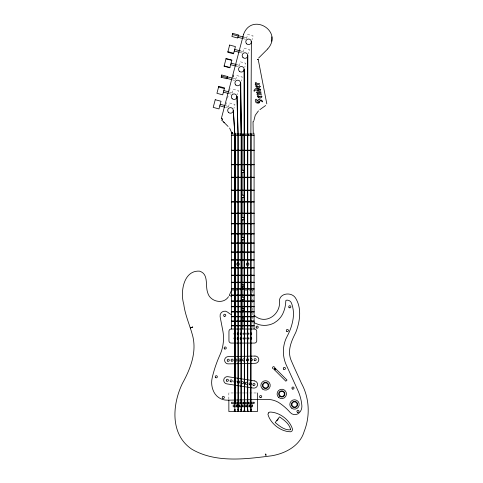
<?xml version="1.0" encoding="UTF-8"?>
<svg xmlns="http://www.w3.org/2000/svg" width="483" height="483" viewBox="0 0 483 483"><rect width="100%" height="100%" fill="white"/><g stroke="black" fill="none" stroke-linecap="round" stroke-linejoin="round"><path stroke-width="0.36" stroke-dasharray="2.42 1.81" d="M233.011 77.105L233.778 74.189M225.803 104.853L226.575 101.937M227.535 98.291L228.115 96.099M229.461 90.991L230.228 88.075M233.12 77.135L233.887 74.219M236.006 66.195L236.773 63.273M239.665 52.333L240.431 49.417M243.317 38.471L244.09 35.555M228.489 107.027L229.552 102.988L234.961 104.419L233.899 108.446M232.106 93.31L233.174 89.27L238.584 90.695L237.521 94.722M235.71 79.659L236.791 75.553L242.2 76.978L241.138 81.005M239.345 65.869L240.413 61.83L245.823 63.261L244.76 67.288M242.967 52.152L244.03 48.113L249.445 49.538L248.383 53.565M246.517 38.7L247.652 34.39L253.062 35.82L251.999 39.848M232.208 290.223L235.342 290.223M235.927 290.223L240.588 290.223M245.086 290.223L251.088 290.223M251.836 290.223L253.334 290.223M233.367 392.963L228.857 392.963L228.857 399.441M236.38 392.963L238.632 392.963M239.387 392.963L241.639 392.963M242.394 392.963L244.652 392.963M245.4 392.963L256.678 392.963M243.915 37.179L246.722 37.916M243.504 38.749L245.606 39.304M240.299 50.896L243.1 51.639M239.882 52.466L241.989 53.021M236.676 64.619L239.483 65.356M236.265 66.189L238.367 66.739M233.06 78.337L235.861 79.079M232.643 79.906L234.75 80.462M229.437 92.054L232.245 92.796M229.027 93.624L231.128 94.179M225.821 105.777L228.622 106.514M225.404 107.347L227.505 107.902M252.235 290.223L252.235 293.954M252.235 294.696L252.235 299.925M252.235 300.668L252.235 305.147M252.235 308.13L252.235 315.592M252.235 316.341L252.235 320.072M252.235 320.815L252.235 324.546M252.235 325.294L252.235 327.534"/><path stroke-width="0.72" d="M234.593 402.254L234.593 134.081M234.992 134.057L234.599 134.075L234.992 134.057L235.01 402.242L234.599 402.267L234.859 134.063L233.337 110.408M234.955 134.051L235.01 402.248L234.623 402.261L234.593 134.063M241.355 409.892L240.824 409.862L241.663 409.88L241.035 409.862L241.035 405.907M241.047 402.254L241.234 134.069L240.522 82.967M241.126 402.254L241.289 134.063L240.727 82.961L240.317 82.967L240.631 82.967M244.652 402.254L244.241 402.254L244.652 402.254L244.338 402.254L244.144 69.25M244.549 402.248L244.247 69.25M247.604 402.254L247.707 55.527M247.767 402.254L247.761 55.527M250.87 135.379L251.383 41.81M253.66 121.722L253.249 121.704M234.4 411.546C233.392 410.369 235.861 409.542 234.877 409.898M237.612 411.546C238.022 409.379 238.457 410.013 237.775 409.801M240.824 411.546L240.987 409.801M244.036 411.546C243.034 410.387 245.497 409.53 244.519 409.898M247.248 411.546C247.079 409.729 248.479 409.735 247.622 409.898M250.46 411.546C249.796 409.91 252.066 409.711 250.683 409.868M267.745 48.874C283.642 31.009 251.625 11.966 243.517 34.468M271.736 41.23L271.857 36.841M253.895 120.611L255.241 115.298L258.453 110.855M221.16 77.262L221.763 74.968M221.347 118.498L243.48 34.613M274.586 369C274.368 371.113 276.922 368.565 274.803 368.783M231.592 290.223L229.292 295.336L231.592 296.375M276.922 420.778L278.268 419.009M228.531 296.665C223.375 304.9 209.87 301.676 207.684 292.65C204.997 285.393 209.097 274.054 199.497 271.138C183.395 270.154 180.129 292.39 183.757 304.181C185.164 315.634 190.302 326.079 193.001 337.182C196.581 353.375 190.073 369.543 182.381 383.496C172.244 404.488 169.938 434.38 191.673 449.118C215.611 463.215 245.606 459.146 271.935 455.753C285.737 453.332 300.112 445.706 304.212 431.319C310.358 415.875 309.404 397.932 301.446 383.303C297.908 375.357 294.129 367.509 290.79 359.485C287.331 350.103 291.563 340.763 295.759 332.473C300.009 321.569 302.044 307.997 295.306 297.685C290.814 291.189 277.9 293.525 279.597 302.563C279.657 315.465 264.865 325.216 254.082 315.272M258.592 58.069L267.679 48.982M259.896 109.635L265.638 105.517M234.563 409.801L234.931 409.892M238.185 409.886L237.884 403.571M244.615 409.886L244.356 409.892M247.411 409.801L247.785 409.934M251.039 409.886L250.737 403.571M244.199 409.801L244.41 409.898M250.623 409.801L250.834 409.898M250.979 402.254L250.87 402.254M232.408 133.175L231.592 133.211M238.252 409.928L237.926 409.934M244.676 409.928L244.35 409.934M237.811 134.069L238.228 134.057L237.835 134.069M237.835 402.254L238.228 402.248L238.077 134.063L237.111 96.678L236.694 96.691L237.008 96.685M238.016 402.248L238.016 134.069L236.899 96.685M241.047 134.063L241.44 134.063M241.434 403.571L241.675 411.546M247.471 134.063L247.713 134.069M244.241 134.063L244.652 134.063M234.768 403.571L234.877 409.825M244.356 403.571L244.519 409.825M250.78 403.571L250.943 409.825M241.361 409.934L241.035 409.928M244.41 409.825L244.41 403.577M250.997 409.934L250.677 409.928M254.064 133.193L253.213 133.211L253.02 121.71M234.859 402.248L234.804 134.069L233.283 110.408M237.98 403.577L238.095 409.825M240.413 82.967L241.174 134.063M250.816 402.254L251.075 134.063M231.592 135.379L254.082 135.379M231.592 150.183L254.082 150.183M231.592 150.611L254.082 150.611M231.592 164.353L254.082 164.353M231.592 164.775L254.082 164.775M231.592 177.219L254.082 177.219M231.592 177.647L254.082 177.647M231.592 190.091L254.082 190.091M231.592 190.519L254.082 190.519M231.592 201.677L254.082 201.677M231.592 202.105L254.082 202.105M231.592 213.112L254.082 213.112M231.592 213.54L254.082 213.54M231.592 223.43L254.082 223.43M231.592 223.852L254.082 223.852M231.592 233.609L254.082 233.609M231.592 234.038L254.082 234.038M231.592 242.877L254.082 242.877M231.592 243.299L254.082 243.299M231.592 251.872L254.082 251.872M231.592 252.301L254.082 252.301M231.592 259.733L254.082 259.733M231.592 260.156L254.082 260.156M231.592 267.667L254.082 267.667M231.592 268.095L254.082 268.095M231.592 275.159L254.082 275.159M231.592 275.588L254.082 275.588M231.592 282.223L254.082 282.223M231.592 282.652L254.082 282.652M231.592 288.725L254.082 288.725M231.592 289.154L254.082 289.154M231.592 294.95L254.082 294.95M231.592 295.379L254.082 295.379M231.592 300.867L254.082 300.867M231.592 301.295L254.082 301.295M231.592 306.349L254.082 306.349M231.592 306.777L254.082 306.777M231.592 311.589L254.082 311.589M231.592 312.012L254.082 312.012M231.592 316.377L254.082 316.377M231.592 316.806L254.082 316.806M231.592 320.923L254.082 320.923M231.592 321.346L254.082 321.346M231.592 325.457L254.082 325.457M231.592 325.88L254.082 325.88M231.592 329.026L254.082 329.026A2.343 2.343 0 0 1 256.733 331.67L256.733 340.424A2.343 2.343 0 0 1 254.082 343.075L231.592 343.075A2.343 2.343 0 0 1 228.948 340.424L228.948 331.67A2.343 2.343 0 0 1 231.592 329.026L231.592 134.063L254.082 134.063L254.082 329.026M250.87 134.063L250.925 402.254M247.731 409.825L247.465 403.528L247.676 409.819M238.306 35.7L243.215 36.992M232.438 34.516L238.216 36.044M237.896 37.269L242.804 38.562M234.69 49.417L239.598 50.715M234.273 50.987L239.182 52.285M227.898 51.711L233.681 53.239M226.02 58.835L231.804 60.363M231.067 63.134L235.976 64.432M230.657 64.704L235.565 66.002M224.142 65.954L229.92 67.481M221.757 75.004L227.535 76.525L226.938 78.789L221.166 77.232M227.451 76.857L232.359 78.149M221.456 76.133L227.239 77.66M227.034 78.427L231.943 79.719M218.582 87.018L224.366 88.546M223.828 90.575L228.737 91.873M223.418 92.144L228.32 93.442M220.212 104.298L225.12 105.59M219.795 105.862L224.704 107.16M254.082 322.741L258.671 324.576A20.624 20.624 0 0 0 274.163 322.958L276.988 320.984A21.361 21.361 0 0 0 282.742 313.884L283.859 311.227A32.59 32.59 0 0 0 285.791 301.042L285.984 300.354L286.739 300.166A4.673 4.673 0 0 1 291.261 302.648L291.919 304.338A30.163 30.163 0 0 1 293.199 318.134A52.309 52.309 0 0 1 288.085 334.471L285.93 338.818A32.814 32.814 0 0 0 286.021 364.424L298.367 391.502A47.545 47.545 0 0 1 301.833 405.183A9.382 9.382 0 0 1 299.454 412.627A6.17 6.17 0 0 1 290.241 412.53A55.442 55.442 0 0 0 278.456 402.351A23.106 23.106 0 0 0 266.658 399.387L227.421 400.184A14.786 14.786 0 0 1 213.981 392.184A20.968 20.968 0 0 1 212.188 377.821A123.256 123.256 0 0 1 219.91 354.999A40.801 40.801 0 0 0 222.911 331.187L220.121 316.757A4.667 4.667 0 0 1 227.638 312.169A22.115 22.115 0 0 0 231.429 314.681L231.592 314.765M274.398 366.983C273.408 365.909 271.718 367.599 272.786 368.595M228.103 126.455L222.355 120.72M223.629 121.994L224.269 122.634M229.606 128.043L231.448 132.137M251.154 409.801L251.317 411.546M244.73 409.801L244.893 411.546M238.3 409.801L238.463 411.546M235.088 409.801L235.251 411.546M258.188 59.367L266.815 103.893M248.045 410.411L248.105 411.546M257.433 392.963L257.433 411.546L228.857 411.546L228.857 400.159M251.299 134.063L251.299 135.379M251.299 402.254L251.299 403.571M250.442 134.063L250.442 135.379M250.442 402.254L250.442 403.571M249.264 405.05L249.264 406.758M248.087 134.063L248.087 135.379M248.087 402.254L248.087 403.571M247.23 134.063L247.23 135.379M247.23 402.254L247.23 403.571M246.052 405.05L246.052 406.758M244.875 134.063L244.875 135.379M244.875 402.254L244.875 403.571M244.018 134.063L244.018 135.379M244.018 402.254L244.018 403.571M242.84 134.069L242.84 170.119M242.84 172.679L242.84 195.029M242.84 197.595L242.84 217.416M242.84 219.976L242.84 237.388M242.84 239.954L242.84 297.051M242.84 299.617L242.84 329.026M242.84 405.05L242.84 406.758M241.657 134.063L241.657 135.379M241.657 402.254L241.657 403.571M240.806 134.063L240.806 135.379M240.806 402.254L240.806 403.571M239.628 405.05L239.628 406.758M238.445 134.063L238.445 135.379M238.445 402.254L238.445 403.571M237.594 134.063L237.594 135.379M237.594 402.254L237.594 403.571M236.41 405.05L236.41 406.758M235.233 134.063L235.233 135.379M235.233 402.254L235.233 403.571M234.382 134.063L234.382 135.379M234.382 402.254L234.382 403.571M259.075 101.732C259.884 102.215 259.878 99.776 261.502 101.068C263.362 103.803 262.643 98.749 259.673 100.138C259.069 97.355 258.779 101.309 256.618 100.023C256.159 97.608 254.601 100.875 255.567 101.152C255.102 103.73 259.757 103.434 259.691 102.402C255.954 104.292 255.936 98.164 259.075 101.732M260.216 86.656C257.693 90.937 252.724 82.949 257.844 86.288C258.803 87.876 259.13 85.624 259.462 85.66L260.216 86.656M261.913 96.799C259.389 101.08 254.42 93.092 259.54 96.431C260.5 98.013 260.826 95.767 261.158 95.797L261.913 96.799M256.262 82.889L256.407 83.287C262.818 83.384 258.157 85.298 255.145 84.29C256.974 83.807 253.666 82.056 256.262 82.889M256.582 92.187L258.061 93.72L256.817 94.04L257.524 94.765L261.46 94.372L260.971 93.551L259.093 93.503L257.765 92.796L261.037 92.404L260.838 91.806L257.324 91.8L256.582 92.187M257.457 86.723C255.585 87.369 256.473 85.026 257.457 86.723M259.154 96.866C257.282 97.512 258.17 95.163 259.154 96.866M260.711 89.892C259.081 93.08 255.483 87.658 254.45 91.239C253.007 91.052 254.813 89.669 255.102 88.975C256.805 87.9 259.655 88.148 260.711 89.892M215.231 99.715L213.208 107.395L218.992 108.916L221.015 101.243L215.231 99.715M218.757 86.36L216.927 93.31L222.705 94.831L224.541 87.888L218.757 86.36M226.098 58.54L224.064 66.249L229.848 67.777L231.876 60.067L226.098 58.54M229.654 45.064L227.747 52.285L233.531 53.812L235.432 46.591L229.654 45.064M232.728 33.412L231.912 36.503L237.696 38.03L238.511 34.939L232.728 33.412M268.433 412.923L267.938 414.408C270.577 423.851 280.973 431.76 290.778 431.784L292.076 430.914L292.571 429.429C289.933 419.987 279.536 412.077 269.731 412.047L268.433 412.923M290.555 429.272L290.09 429.882C284.336 430.142 279.391 426.036 275.195 422.559L279.524 416.865C283.992 419.987 289.269 423.663 290.555 429.272M259.431 89.627C256.352 91.855 255.863 87.121 259.431 89.627M274.803 367.853L273.656 369L285.845 381.208L286.993 380.061L274.803 367.853M222.373 119.555L221.788 120.134L222.373 119.555M192.723 327.015L190.308 327.921L192.723 327.015M257.97 59.409L257.342 59.53L257.97 59.409M265.94 455.342L265.753 454.05L265.94 455.342M232.377 132.891L231.562 132.976L232.377 132.891M232.281 133.036L231.58 133.109L232.281 133.036M254.946 356.056L228.042 356.629A3.629 3.629 0 0 0 224.631 360.463A3.629 3.629 0 0 0 228.465 363.88L255.362 363.301A3.629 3.629 0 0 0 258.779 359.467A3.629 3.629 0 0 0 254.946 356.056M251.196 41.81L251.589 41.81L251.196 41.81M254.082 402.254L231.592 402.254L231.592 403.571L254.082 403.571L254.082 402.254M252.476 405.05L233.198 405.05L233.198 406.758L252.476 406.758L252.476 405.05M254.366 380.876L227.789 376.68A3.629 3.629 0 0 0 223.75 379.849A3.629 3.629 0 0 0 226.913 383.888L253.49 388.084A3.629 3.629 0 0 0 257.536 384.915A3.629 3.629 0 0 0 254.366 380.876M222.15 118.715L221.631 118.589L222.15 118.715M242.2 172.509A1.28 1.28 0 0 0 244.12 171.399A1.28 1.28 0 0 0 242.2 170.288A1.28 1.28 0 0 0 242.2 172.509M242.2 197.42A1.28 1.28 0 0 0 244.12 196.309A1.28 1.28 0 0 0 242.2 195.198A1.28 1.28 0 0 0 242.2 197.42M242.2 219.807A1.28 1.28 0 0 0 244.12 218.696A1.28 1.28 0 0 0 242.2 217.585A1.28 1.28 0 0 0 242.2 219.807M242.2 239.779A1.28 1.28 0 0 0 244.12 238.668A1.28 1.28 0 0 0 242.2 237.564A1.28 1.28 0 0 0 242.2 239.779M237.376 265.233A1.28 1.28 0 0 0 239.302 264.123A1.28 1.28 0 0 0 237.376 263.018A1.28 1.28 0 0 0 237.376 265.233M247.018 265.233A1.28 1.28 0 0 0 248.938 264.123A1.28 1.28 0 0 0 247.018 263.018A1.28 1.28 0 0 0 247.018 265.233M242.2 287.011A1.28 1.28 0 0 0 244.12 285.9A1.28 1.28 0 0 0 242.2 284.789A1.28 1.28 0 0 0 242.2 287.011M242.2 299.442A1.28 1.28 0 0 0 244.12 298.337A1.28 1.28 0 0 0 242.2 297.226A1.28 1.28 0 0 0 242.2 299.442M242.2 320.187A1.28 1.28 0 0 0 244.12 319.076A1.28 1.28 0 0 0 242.2 317.965A1.28 1.28 0 0 0 242.2 320.187M242.2 310.503A1.28 1.28 0 0 0 244.12 309.398A1.28 1.28 0 0 0 242.2 308.287A1.28 1.28 0 0 0 242.2 310.503M228.519 112.418A2.795 2.795 0 0 0 233.192 111.132A2.795 2.795 0 0 0 229.739 107.727A2.795 2.795 0 0 0 228.519 112.418M235.758 84.978A2.795 2.795 0 0 0 240.431 83.692A2.795 2.795 0 0 0 236.984 80.287A2.795 2.795 0 0 0 235.758 84.978M239.381 71.261A2.795 2.795 0 0 0 244.054 69.975A2.795 2.795 0 0 0 240.6 66.569A2.795 2.795 0 0 0 239.381 71.261M242.997 57.537A2.795 2.795 0 0 0 247.67 56.251A2.795 2.795 0 0 0 244.223 52.852A2.795 2.795 0 0 0 242.997 57.537M246.62 43.82A2.795 2.795 0 0 0 251.293 42.534A2.795 2.795 0 0 0 247.839 39.129A2.795 2.795 0 0 0 246.62 43.82M232.142 98.695A2.795 2.795 0 0 0 236.809 97.409A2.795 2.795 0 0 0 233.361 94.01A2.795 2.795 0 0 0 232.142 98.695M227.65 361.133A1.069 1.069 0 0 0 229.316 360.336A1.069 1.069 0 0 0 227.795 359.292A1.069 1.069 0 0 0 227.65 361.133M231.49 361.049A1.069 1.069 0 0 0 233.162 360.258A1.069 1.069 0 0 0 231.641 359.207A1.069 1.069 0 0 0 231.49 361.049M235.336 360.97A1.069 1.069 0 0 0 237.002 360.173A1.069 1.069 0 0 0 235.481 359.123A1.069 1.069 0 0 0 235.336 360.97M243.021 360.801A1.069 1.069 0 0 0 244.688 360.01A1.069 1.069 0 0 0 243.166 358.96A1.069 1.069 0 0 0 243.021 360.801M254.547 360.553A1.069 1.069 0 0 0 256.219 359.763A1.069 1.069 0 0 0 254.698 358.712A1.069 1.069 0 0 0 254.547 360.553M246.861 360.723A1.069 1.069 0 0 0 248.534 359.926A1.069 1.069 0 0 0 247.012 358.875A1.069 1.069 0 0 0 246.861 360.723M250.707 360.638A1.069 1.069 0 0 0 252.374 359.847A1.069 1.069 0 0 0 250.852 358.797A1.069 1.069 0 0 0 250.707 360.638M239.176 360.886A1.069 1.069 0 0 0 240.848 360.089A1.069 1.069 0 0 0 239.326 359.044A1.069 1.069 0 0 0 239.176 360.886M226.599 381.039A1.069 1.069 0 0 0 228.387 380.556A1.069 1.069 0 0 0 227.07 379.252A1.069 1.069 0 0 0 226.599 381.039M230.397 381.642A1.069 1.069 0 0 0 232.178 381.153A1.069 1.069 0 0 0 230.868 379.849A1.069 1.069 0 0 0 230.397 381.642M234.195 382.24A1.069 1.069 0 0 0 235.976 381.751A1.069 1.069 0 0 0 234.666 380.453A1.069 1.069 0 0 0 234.195 382.24M241.784 383.436A1.069 1.069 0 0 0 243.571 382.953A1.069 1.069 0 0 0 242.261 381.648A1.069 1.069 0 0 0 241.784 383.436M253.177 385.235A1.069 1.069 0 0 0 254.964 384.752A1.069 1.069 0 0 0 253.647 383.448A1.069 1.069 0 0 0 253.177 385.235M245.581 384.039A1.069 1.069 0 0 0 247.368 383.55A1.069 1.069 0 0 0 246.052 382.252A1.069 1.069 0 0 0 245.581 384.039M249.379 384.637A1.069 1.069 0 0 0 251.166 384.154A1.069 1.069 0 0 0 249.85 382.85A1.069 1.069 0 0 0 249.379 384.637M237.992 382.838A1.069 1.069 0 0 0 239.773 382.355A1.069 1.069 0 0 0 238.463 381.051A1.069 1.069 0 0 0 237.992 382.838M250.442 339.132A0.851 0.851 0 0 0 251.728 338.39A0.851 0.851 0 0 0 250.442 337.653A0.851 0.851 0 0 0 250.442 339.132M250.442 334.447A0.851 0.851 0 0 0 251.728 333.705A0.851 0.851 0 0 0 250.442 332.968A0.851 0.851 0 0 0 250.442 334.447M247.23 334.447A0.851 0.851 0 0 0 248.51 333.705A0.851 0.851 0 0 0 247.23 332.968A0.851 0.851 0 0 0 247.23 334.447M247.23 339.132A0.851 0.851 0 0 0 248.51 338.39A0.851 0.851 0 0 0 247.23 337.653A0.851 0.851 0 0 0 247.23 339.132M234.382 334.447A0.851 0.851 0 0 0 235.662 333.705A0.851 0.851 0 0 0 234.382 332.968A0.851 0.851 0 0 0 234.382 334.447M234.382 339.132A0.851 0.851 0 0 0 235.662 338.39A0.851 0.851 0 0 0 234.382 337.653A0.851 0.851 0 0 0 234.382 339.132M237.594 339.132A0.851 0.851 0 0 0 238.874 338.39A0.851 0.851 0 0 0 237.594 337.653A0.851 0.851 0 0 0 237.594 339.132M237.594 334.447A0.851 0.851 0 0 0 238.874 333.705A0.851 0.851 0 0 0 237.594 332.968A0.851 0.851 0 0 0 237.594 334.447M240.806 334.447A0.851 0.851 0 0 0 242.086 333.705A0.851 0.851 0 0 0 240.806 332.968A0.851 0.851 0 0 0 240.806 334.447M240.806 339.132A0.851 0.851 0 0 0 242.086 338.39A0.851 0.851 0 0 0 240.806 337.653A0.851 0.851 0 0 0 240.806 339.132M244.018 339.132A0.851 0.851 0 0 0 245.298 338.39A0.851 0.851 0 0 0 244.018 337.653A0.851 0.851 0 0 0 244.018 339.132M244.018 334.447A0.851 0.851 0 0 0 245.298 333.705A0.851 0.851 0 0 0 244.018 332.968A0.851 0.851 0 0 0 244.018 334.447M260.132 397.533A1.069 1.069 0 0 0 261.732 396.609A1.069 1.069 0 0 0 260.132 395.686A1.069 1.069 0 0 0 260.132 397.533M222.772 398.306A1.069 1.069 0 0 0 224.372 397.382A1.069 1.069 0 0 0 222.772 396.458A1.069 1.069 0 0 0 222.772 398.306M215.527 377.525A1.069 1.069 0 0 0 217.314 377.042A1.069 1.069 0 0 0 216.004 375.738A1.069 1.069 0 0 0 215.527 377.525M224.673 348.937A1.069 1.069 0 0 0 226.273 348.014A1.069 1.069 0 0 0 224.673 347.09A1.069 1.069 0 0 0 224.673 348.937M224.166 316.238A1.069 1.069 0 0 0 225.772 315.314A1.069 1.069 0 0 0 224.166 314.391A1.069 1.069 0 0 0 224.166 316.238M256.395 327.921A1.069 1.069 0 0 0 258.176 327.444A1.069 1.069 0 0 0 256.871 326.134A1.069 1.069 0 0 0 256.395 327.921M289.057 307.538A1.069 1.069 0 0 0 290.844 307.055A1.069 1.069 0 0 0 289.534 305.751A1.069 1.069 0 0 0 289.057 307.538M286.836 331.423A1.069 1.069 0 0 0 288.436 330.499A1.069 1.069 0 0 0 286.836 329.575A1.069 1.069 0 0 0 286.836 331.423M283.599 369.175A1.069 1.069 0 0 0 285.387 368.692A1.069 1.069 0 0 0 284.076 367.388A1.069 1.069 0 0 0 283.599 369.175M292.432 389.014A1.069 1.069 0 0 0 294.032 388.09A1.069 1.069 0 0 0 292.432 387.167A1.069 1.069 0 0 0 292.432 389.014M297.437 412.277A1.069 1.069 0 0 0 299.037 411.347A1.069 1.069 0 0 0 297.437 410.423A1.069 1.069 0 0 0 297.437 412.277M292.505 406.867A3.127 3.127 0 0 0 297.594 404.995A3.127 3.127 0 0 0 293.435 401.524A3.127 3.127 0 0 0 292.505 406.867M291.509 408.063A4.691 4.691 0 0 0 299.134 405.261A4.691 4.691 0 0 0 292.897 400.057A4.691 4.691 0 0 0 291.509 408.063M278.776 397.521A4.691 4.691 0 0 0 286.395 394.72A4.691 4.691 0 0 0 280.158 389.521A4.691 4.691 0 0 0 278.776 397.521M292.843 406.463A2.608 2.608 0 0 0 297.081 404.905A2.608 2.608 0 0 0 293.61 402.013A2.608 2.608 0 0 0 292.843 406.463M279.772 396.326A3.127 3.127 0 0 0 284.861 394.454A3.127 3.127 0 0 0 280.695 390.982A3.127 3.127 0 0 0 279.772 396.326M280.104 395.921A2.608 2.608 0 0 0 284.348 394.363A2.608 2.608 0 0 0 280.877 391.471A2.608 2.608 0 0 0 280.104 395.921M262.541 389.02A4.691 4.691 0 0 0 270.166 386.219A4.691 4.691 0 0 0 263.929 381.015A4.691 4.691 0 0 0 262.541 389.02M263.543 387.825A3.127 3.127 0 0 0 268.633 385.953A3.127 3.127 0 0 0 264.467 382.482A3.127 3.127 0 0 0 263.543 387.825M263.875 387.42A2.608 2.608 0 0 0 268.113 385.863A2.608 2.608 0 0 0 264.648 382.971A2.608 2.608 0 0 0 263.875 387.42"/></g></svg>
